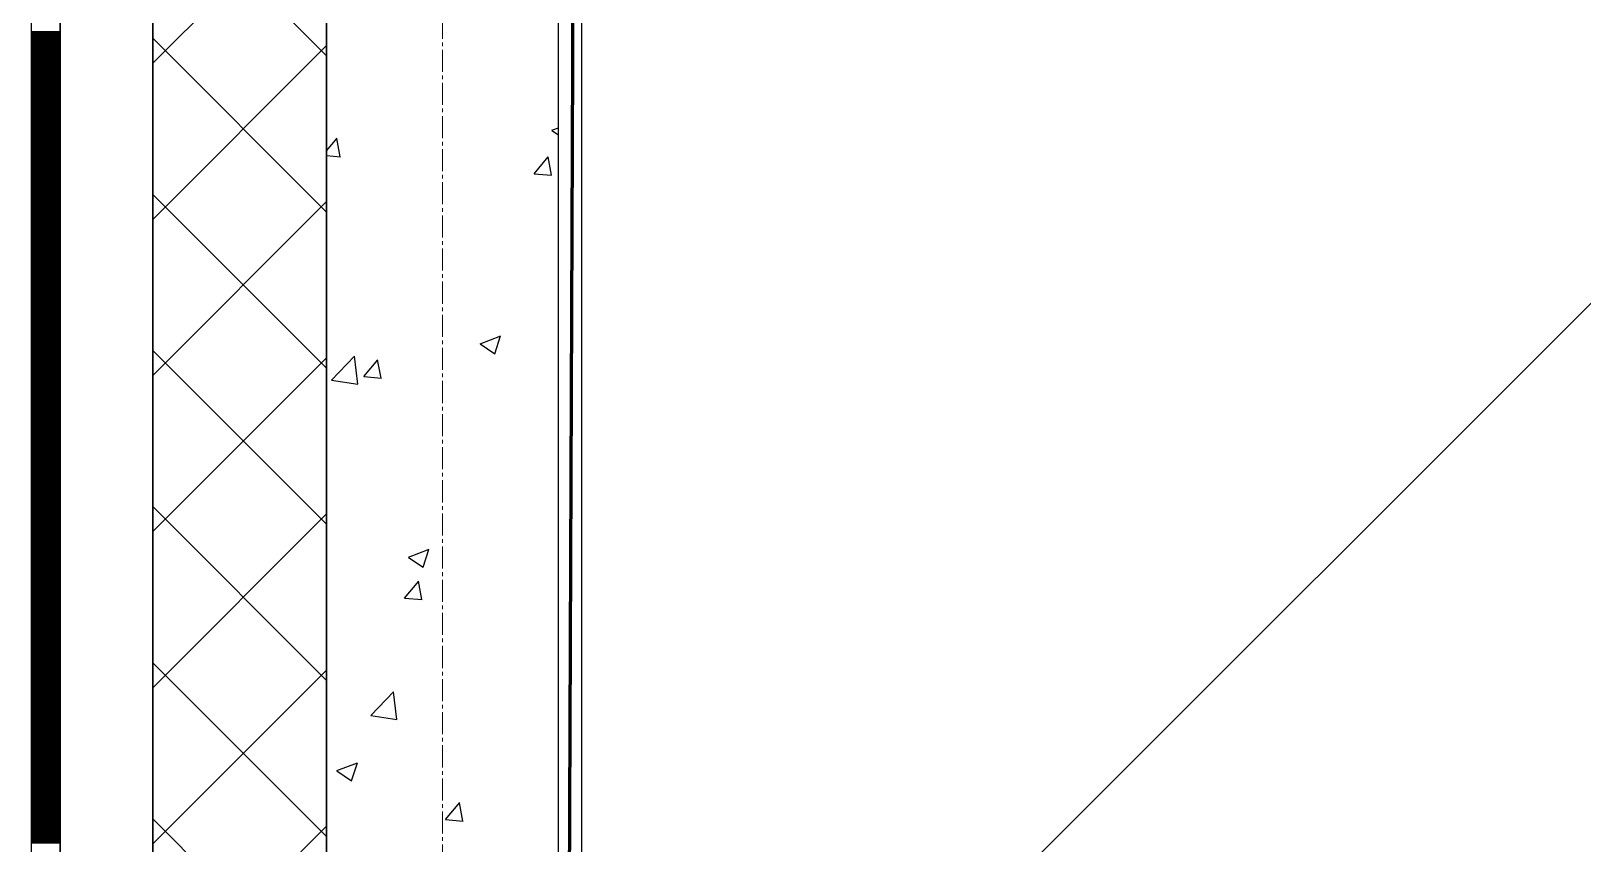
# Model space of a CAD drawing. Header units: millimetres. Extents: x 538266 to 1167394, y 114608 to 637157.
# Drawn here: x 1046079 to 1047417, y 520266 to 520967 of the extents above; entities that cross this region are included whole.
import ezdxf

# ---------------------------------------------------------------- set-up
doc = ezdxf.new("R2010")
doc.units = ezdxf.units.MM
doc.linetypes.add('CENTER2', pattern=[28.575, 19.05, -3.175, 3.175, -3.175])
doc.linetypes.add('DASHED', pattern=[19.05, 12.7, -6.35])
for name, color, linetype, lineweight in [('0) шт стен 3 эт', 150, 'Continuous', 60), ('АР_Стены ПЕНОблок', 52, 'Continuous', 20), ('АР_Тонкая', 254, 'Continuous', 5), ('АР_Утеплитель', 31, 'Continuous', 0), ('АР_Штриховка', 8, 'Continuous', 0)]:
    doc.layers.add(name, color=color, linetype=linetype, lineweight=lineweight)
doc.layers.add('АР_Делит', color=120, linetype='Continuous', lineweight=0, plot=False)
doc.layers.add('РД_Оси_100', color=7, linetype='Continuous', lineweight=0, true_color=0x525252)
doc.layers.add('ФВ-5', color=7, linetype='Continuous')

# ---------------------------------------------------------------- blocks, each defined once
blk = doc.blocks.new('СОШ_2200_АР_ОСИ_М100_28.05.24')
at = {"layer": 'АР_Делит', "color": 251, "linetype": 'DASHED', "true_color": 0x636466}
blk.add_lwpolyline([(114955, 135155), (114955, -355), (93595.036, -355), (93595.036, 13855), (94145, 13855), (94145, 68320), (66055, 68320), (66055, 13857.73), (83455, 13857.73), (83455, -355), (45245, -355), (45245, 13145), (44695, 13145), (44695, 26755), (45245, 26755), (45245, 68320), (20455, 68320), (20455, 26755), (27955, 26755), (27955, 13145), (-355, 13145), (-355, 100855)], dxfattribs=at)
at = {"layer": 'РД_Оси_100', "color": 251, "linetype": 'CENTER2', "true_color": 0x636466}
blk.add_line((0, -6155), (0, 139938.679), dxfattribs=at)
blk = doc.blocks.new('3_этаж1')
at = {"layer": 'АР_Стены ПЕНОблок', "color": 18, "linetype": 'Continuous', "lineweight": 25, "true_color": 0x000000}
for p, q in [((684283.6, 587568.7), (684283.6, 511368.7)), ((684483.6, 511368.7), (684483.6, 587568.7))]:
    blk.add_line(p, q, dxfattribs=at)
at = {"layer": 'АР_Тонкая', "color": 18, "linetype": 'Continuous', "lineweight": 25, "true_color": 0x000000}
for p, q in [((684028.6, 587568.7), (684028.6, 511368.7)), ((684053.6, 587568.7), (684053.6, 511368.7)), ((684053.6, 511368.7), (684053.6, 587568.7)), ((684133.6, 511368.7), (684133.6, 587568.7))]:
    blk.add_line(p, q, dxfattribs=at)
at = {"layer": 'АР_Утеплитель', "color": 18, "linetype": 'Continuous', "lineweight": 25, "true_color": 0x000000}
for p, q in [((684133.6, 587568.7), (684133.6, 511368.7)), ((684283.6, 511368.7), (684283.6, 587568.7))]:
    blk.add_line(p, q, dxfattribs=at)
at = {"layer": 'АР_Штриховка', "color": 18, "linetype": 'Continuous', "lineweight": 25, "true_color": 0x000000}
for p, q in [((684283.6, 520945.5), (684133.6, 521095.5)), ((684133.6, 520939.2), (684283.6, 521089.2)), ((684028.6, 520966.5), (684053.6, 520966.5)), ((684028.6, 520965.5), (684053.6, 520965.5)), ((684028.6, 520964.5), (684053.6, 520964.5)), ((684028.6, 520963.5), (684053.6, 520963.5)), ((684028.6, 520962.5), (684053.6, 520962.5)), ((684028.6, 520961.5), (684053.6, 520961.5)), ((684028.6, 520960.5), (684053.6, 520960.5)), ((684283.6, 520810.8), (684133.6, 520960.8)), ((684028.6, 520959.5), (684053.6, 520959.5)), ((684028.6, 520958.5), (684053.6, 520958.5)), ((684028.6, 520957.5), (684053.6, 520957.5)), ((684028.6, 520956.5), (684053.6, 520956.5)), ((684028.6, 520955.5), (684053.6, 520955.5)), ((684028.6, 520954.5), (684053.6, 520954.5)), ((684028.6, 520953.5), (684053.6, 520953.5)), ((684028.6, 520952.5), (684053.6, 520952.5)), ((684028.6, 520951.5), (684053.6, 520951.5)), ((684028.6, 520950.5), (684053.6, 520950.5)), ((684028.6, 520949.5), (684053.6, 520949.5)), ((684028.6, 520948.5), (684053.6, 520948.5)), ((684028.6, 520947.5), (684053.6, 520947.5)), ((684133.6, 520804.5), (684283.6, 520954.5)), ((684028.6, 520946.5), (684053.6, 520946.5)), ((684028.6, 520945.5), (684053.6, 520945.5)), ((684028.6, 520944.5), (684053.6, 520944.5)), ((684028.6, 520943.5), (684053.6, 520943.5)), ((684028.6, 520942.5), (684053.6, 520942.5)), ((684028.6, 520941.5), (684053.6, 520941.5)), ((684028.6, 520940.5), (684053.6, 520940.5)), ((684028.6, 520939.5), (684053.6, 520939.5)), ((684028.6, 520938.5), (684053.6, 520938.5)), ((684028.6, 520937.5), (684053.6, 520937.5)), ((684028.6, 520936.5), (684053.6, 520936.5)), ((684028.6, 520935.5), (684053.6, 520935.5)), ((684028.6, 520934.5), (684053.6, 520934.5)), ((684028.6, 520933.5), (684053.6, 520933.5)), ((684028.6, 520932.5), (684053.6, 520932.5)), ((684028.6, 520931.5), (684053.6, 520931.5)), ((684028.6, 520930.5), (684053.6, 520930.5)), ((684028.6, 520929.5), (684053.6, 520929.5)), ((684028.6, 520928.5), (684053.6, 520928.5)), ((684028.6, 520927.5), (684053.6, 520927.5)), ((684028.6, 520926.5), (684053.6, 520926.5)), ((684028.6, 520925.5), (684053.6, 520925.5)), ((684028.6, 520924.5), (684053.6, 520924.5)), ((684028.6, 520923.5), (684053.6, 520923.5)), ((684028.6, 520922.5), (684053.6, 520922.5)), ((684028.6, 520921.5), (684053.6, 520921.5)), ((684028.6, 520920.5), (684053.6, 520920.5)), ((684028.6, 520919.5), (684053.6, 520919.5)), ((684028.6, 520918.5), (684053.6, 520918.5)), ((684028.6, 520917.5), (684053.6, 520917.5)), ((684028.6, 520916.5), (684053.6, 520916.5)), ((684028.6, 520915.5), (684053.6, 520915.5)), ((684028.6, 520914.5), (684053.6, 520914.5)), ((684028.6, 520913.5), (684053.6, 520913.5)), ((684028.6, 520912.5), (684053.6, 520912.5)), ((684028.6, 520911.5), (684053.6, 520911.5)), ((684028.6, 520910.5), (684053.6, 520910.5)), ((684028.6, 520909.5), (684053.6, 520909.5)), ((684028.6, 520908.5), (684053.6, 520908.5)), ((684028.6, 520907.5), (684053.6, 520907.5)), ((684028.6, 520906.5), (684053.6, 520906.5)), ((684028.6, 520905.5), (684053.6, 520905.5)), ((684028.6, 520904.5), (684053.6, 520904.5)), ((684028.6, 520903.5), (684053.6, 520903.5)), ((684028.6, 520902.5), (684053.6, 520902.5)), ((684028.6, 520901.5), (684053.6, 520901.5)), ((684028.6, 520900.5), (684053.6, 520900.5)), ((684028.6, 520899.5), (684053.6, 520899.5)), ((684028.6, 520898.5), (684053.6, 520898.5)), ((684028.6, 520897.5), (684053.6, 520897.5)), ((684028.6, 520896.5), (684053.6, 520896.5)), ((684028.6, 520895.5), (684053.6, 520895.5)), ((684028.6, 520894.5), (684053.6, 520894.5)), ((684028.6, 520893.5), (684053.6, 520893.5)), ((684028.6, 520892.5), (684053.6, 520892.5)), ((684028.6, 520891.5), (684053.6, 520891.5)), ((684028.6, 520890.5), (684053.6, 520890.5)), ((684028.6, 520889.5), (684053.6, 520889.5)), ((684028.6, 520888.5), (684053.6, 520888.5)), ((684028.6, 520887.5), (684053.6, 520887.5)), ((684028.6, 520886.5), (684053.6, 520886.5)), ((684028.6, 520885.5), (684053.6, 520885.5)), ((684028.6, 520884.5), (684053.6, 520884.5)), ((684028.6, 520883.5), (684053.6, 520883.5)), ((684028.6, 520882.5), (684053.6, 520882.5)), ((684028.6, 520881.5), (684053.6, 520881.5)), ((684028.6, 520880.5), (684053.6, 520880.5)), ((684477.8, 520881.4), (684483.6, 520883.6)), ((684477.8, 520881.3), (684483.6, 520877.3)), ((684028.6, 520879.5), (684053.6, 520879.5)), ((684028.6, 520878.5), (684053.6, 520878.5)), ((684028.6, 520877.5), (684053.6, 520877.5)), ((684028.6, 520876.5), (684053.6, 520876.5)), ((684028.6, 520875.5), (684053.6, 520875.5)), ((684028.6, 520874.5), (684053.6, 520874.5)), ((684028.6, 520873.5), (684053.6, 520873.5)), ((684028.6, 520872.5), (684053.6, 520872.5)), ((684028.6, 520871.5), (684053.6, 520871.5)), ((684028.6, 520870.5), (684053.6, 520870.5)), ((684028.6, 520869.5), (684053.6, 520869.5)), ((684028.6, 520868.5), (684053.6, 520868.5)), ((684028.6, 520867.5), (684053.6, 520867.5)), ((684028.6, 520866.5), (684053.6, 520866.5)), ((684283.6, 520863.7), (684292.6, 520874.5)), ((684295.3, 520858.5), (684292.4, 520874.4)), ((684028.6, 520865.5), (684053.6, 520865.5)), ((684028.6, 520864.5), (684053.6, 520864.5)), ((684028.6, 520863.5), (684053.6, 520863.5)), ((684028.6, 520862.5), (684053.6, 520862.5)), ((684028.6, 520861.5), (684053.6, 520861.5)), ((684028.6, 520860.5), (684053.6, 520860.5)), ((684028.6, 520859.5), (684053.6, 520859.5)), ((684028.6, 520858.5), (684053.6, 520858.5)), ((684028.6, 520857.5), (684053.6, 520857.5)), ((684028.6, 520856.5), (684053.6, 520856.5)), ((684028.6, 520855.5), (684053.6, 520855.5)), ((684028.6, 520854.5), (684053.6, 520854.5)), ((684028.6, 520853.5), (684053.6, 520853.5)), ((684283.6, 520859.6), (684295.6, 520858.5)), ((684462.6, 520843.9), (684474.8, 520858.5)), ((684477.5, 520842.5), (684474.6, 520858.5)), ((684028.6, 520852.5), (684053.6, 520852.5)), ((684028.6, 520851.5), (684053.6, 520851.5)), ((684028.6, 520850.5), (684053.6, 520850.5)), ((684028.6, 520849.5), (684053.6, 520849.5)), ((684028.6, 520848.5), (684053.6, 520848.5)), ((684028.6, 520847.5), (684053.6, 520847.5)), ((684028.6, 520846.5), (684053.6, 520846.5)), ((684028.6, 520845.5), (684053.6, 520845.5)), ((684028.6, 520844.5), (684053.6, 520844.5)), ((684028.6, 520843.5), (684053.6, 520843.5)), ((684028.6, 520842.5), (684053.6, 520842.5)), ((684028.6, 520841.5), (684053.6, 520841.5)), ((684028.6, 520840.5), (684053.6, 520840.5)), ((684462.6, 520843.9), (684477.7, 520842.6)), ((684028.6, 520839.5), (684053.6, 520839.5)), ((684028.6, 520838.5), (684053.6, 520838.5)), ((684028.6, 520837.5), (684053.6, 520837.5)), ((684028.6, 520836.5), (684053.6, 520836.5)), ((684028.6, 520835.5), (684053.6, 520835.5)), ((684028.6, 520834.5), (684053.6, 520834.5)), ((684028.6, 520833.5), (684053.6, 520833.5)), ((684028.6, 520832.5), (684053.6, 520832.5)), ((684028.6, 520831.5), (684053.6, 520831.5)), ((684028.6, 520830.5), (684053.6, 520830.5)), ((684028.6, 520829.5), (684053.6, 520829.5)), ((684028.6, 520828.5), (684053.6, 520828.5)), ((684028.6, 520827.5), (684053.6, 520827.5)), ((684028.6, 520826.5), (684053.6, 520826.5)), ((684028.6, 520825.5), (684053.6, 520825.5)), ((684028.6, 520824.5), (684053.6, 520824.5)), ((684028.6, 520823.5), (684053.6, 520823.5)), ((684028.6, 520822.5), (684053.6, 520822.5)), ((684028.6, 520821.5), (684053.6, 520821.5)), ((684028.6, 520820.5), (684053.6, 520820.5)), ((684028.6, 520819.5), (684053.6, 520819.5)), ((684028.6, 520818.5), (684053.6, 520818.5)), ((684028.6, 520817.5), (684053.6, 520817.5)), ((684028.6, 520816.5), (684053.6, 520816.5)), ((684028.6, 520815.5), (684053.6, 520815.5)), ((684028.6, 520814.5), (684053.6, 520814.5)), ((684028.6, 520813.5), (684053.6, 520813.5)), ((684283.6, 520676.1), (684133.6, 520826.1)), ((684133.6, 520669.8), (684283.6, 520819.8)), ((684028.6, 520812.5), (684053.6, 520812.5)), ((684028.6, 520811.5), (684053.6, 520811.5)), ((684028.6, 520810.5), (684053.6, 520810.5)), ((684028.6, 520809.5), (684053.6, 520809.5)), ((684028.6, 520808.5), (684053.6, 520808.5)), ((684028.6, 520807.5), (684053.6, 520807.5)), ((684028.6, 520806.5), (684053.6, 520806.5)), ((684028.6, 520805.5), (684053.6, 520805.5)), ((684028.6, 520804.5), (684053.6, 520804.5)), ((684028.6, 520803.5), (684053.6, 520803.5)), ((684028.6, 520802.5), (684053.6, 520802.5)), ((684028.6, 520801.5), (684053.6, 520801.5)), ((684028.6, 520800.5), (684053.6, 520800.5)), ((684028.6, 520799.5), (684053.6, 520799.5)), ((684028.6, 520798.5), (684053.6, 520798.5)), ((684028.6, 520797.5), (684053.6, 520797.5)), ((684028.6, 520796.5), (684053.6, 520796.5)), ((684028.6, 520795.5), (684053.6, 520795.5)), ((684028.6, 520794.5), (684053.6, 520794.5)), ((684028.6, 520793.5), (684053.6, 520793.5)), ((684028.6, 520792.5), (684053.6, 520792.5)), ((684028.6, 520791.5), (684053.6, 520791.5)), ((684028.6, 520790.5), (684053.6, 520790.5)), ((684028.6, 520789.5), (684053.6, 520789.5)), ((684028.6, 520788.5), (684053.6, 520788.5)), ((684028.6, 520787.5), (684053.6, 520787.5)), ((684028.6, 520786.5), (684053.6, 520786.5)), ((684028.6, 520785.5), (684053.6, 520785.5)), ((684028.6, 520784.5), (684053.6, 520784.5)), ((684028.6, 520783.5), (684053.6, 520783.5)), ((684028.6, 520782.5), (684053.6, 520782.5)), ((684028.6, 520781.5), (684053.6, 520781.5)), ((684028.6, 520780.5), (684053.6, 520780.5)), ((684028.6, 520779.5), (684053.6, 520779.5)), ((684028.6, 520778.5), (684053.6, 520778.5)), ((684028.6, 520777.5), (684053.6, 520777.5)), ((684028.6, 520776.5), (684053.6, 520776.5)), ((684028.6, 520775.5), (684053.6, 520775.5)), ((684028.6, 520774.5), (684053.6, 520774.5)), ((684028.6, 520773.5), (684053.6, 520773.5)), ((684028.6, 520772.5), (684053.6, 520772.5)), ((684028.6, 520771.5), (684053.6, 520771.5)), ((684028.6, 520770.5), (684053.6, 520770.5)), ((684028.6, 520769.5), (684053.6, 520769.5)), ((684028.6, 520768.5), (684053.6, 520768.5)), ((684028.6, 520767.5), (684053.6, 520767.5)), ((684028.6, 520766.5), (684053.6, 520766.5)), ((684028.6, 520765.5), (684053.6, 520765.5)), ((684028.6, 520764.5), (684053.6, 520764.5)), ((684028.6, 520763.5), (684053.6, 520763.5)), ((684028.6, 520762.5), (684053.6, 520762.5)), ((684028.6, 520761.5), (684053.6, 520761.5)), ((684028.6, 520760.5), (684053.6, 520760.5)), ((684028.6, 520759.5), (684053.6, 520759.5)), ((684028.6, 520758.5), (684053.6, 520758.5)), ((684028.6, 520757.5), (684053.6, 520757.5)), ((684028.6, 520756.5), (684053.6, 520756.5)), ((684028.6, 520755.5), (684053.6, 520755.5)), ((684028.6, 520754.5), (684053.6, 520754.5)), ((684028.6, 520753.5), (684053.6, 520753.5)), ((684028.6, 520752.5), (684053.6, 520752.5)), ((684028.6, 520751.5), (684053.6, 520751.5)), ((684028.6, 520750.5), (684053.6, 520750.5)), ((684028.6, 520749.5), (684053.6, 520749.5)), ((684028.6, 520748.5), (684053.6, 520748.5)), ((684028.6, 520747.5), (684053.6, 520747.5)), ((684028.6, 520746.5), (684053.6, 520746.5)), ((684028.6, 520745.5), (684053.6, 520745.5)), ((684028.6, 520744.5), (684053.6, 520744.5)), ((684028.6, 520743.5), (684053.6, 520743.5)), ((684028.6, 520742.5), (684053.6, 520742.5)), ((684028.6, 520741.5), (684053.6, 520741.5)), ((684028.6, 520740.5), (684053.6, 520740.5)), ((684028.6, 520739.5), (684053.6, 520739.5)), ((684028.6, 520738.5), (684053.6, 520738.5)), ((684028.6, 520737.5), (684053.6, 520737.5)), ((684028.6, 520736.5), (684053.6, 520736.5)), ((684028.6, 520735.5), (684053.6, 520735.5)), ((684028.6, 520734.5), (684053.6, 520734.5)), ((684028.6, 520733.5), (684053.6, 520733.5)), ((684028.6, 520732.5), (684053.6, 520732.5)), ((684028.6, 520731.5), (684053.6, 520731.5)), ((684028.6, 520730.5), (684053.6, 520730.5)), ((684028.6, 520729.5), (684053.6, 520729.5)), ((684028.6, 520728.5), (684053.6, 520728.5)), ((684028.6, 520727.5), (684053.6, 520727.5)), ((684028.6, 520726.5), (684053.6, 520726.5)), ((684028.6, 520725.5), (684053.6, 520725.5)), ((684028.6, 520724.5), (684053.6, 520724.5)), ((684028.6, 520723.5), (684053.6, 520723.5)), ((684028.6, 520722.5), (684053.6, 520722.5)), ((684028.6, 520721.5), (684053.6, 520721.5)), ((684028.6, 520720.5), (684053.6, 520720.5)), ((684028.6, 520719.5), (684053.6, 520719.5)), ((684028.6, 520718.5), (684053.6, 520718.5)), ((684028.6, 520717.5), (684053.6, 520717.5)), ((684028.6, 520716.5), (684053.6, 520716.5)), ((684028.6, 520715.5), (684053.6, 520715.5)), ((684028.6, 520714.5), (684053.6, 520714.5)), ((684028.6, 520713.5), (684053.6, 520713.5)), ((684028.6, 520712.5), (684053.6, 520712.5)), ((684028.6, 520711.5), (684053.6, 520711.5)), ((684028.6, 520710.5), (684053.6, 520710.5)), ((684028.6, 520709.5), (684053.6, 520709.5)), ((684028.6, 520708.5), (684053.6, 520708.5)), ((684028.6, 520707.5), (684053.6, 520707.5)), ((684028.6, 520706.5), (684053.6, 520706.5)), ((684028.6, 520705.5), (684053.6, 520705.5)), ((684028.6, 520704.5), (684053.6, 520704.5)), ((684028.6, 520703.5), (684053.6, 520703.5)), ((684028.6, 520702.5), (684053.6, 520702.5)), ((684028.6, 520701.5), (684053.6, 520701.5)), ((684028.6, 520700.5), (684053.6, 520700.5)), ((684028.6, 520699.5), (684053.6, 520699.5)), ((684028.6, 520698.5), (684053.6, 520698.5)), ((684028.6, 520697.5), (684053.6, 520697.5)), ((684028.6, 520696.5), (684053.6, 520696.5)), ((684028.6, 520695.5), (684053.6, 520695.5)), ((684028.6, 520694.5), (684053.6, 520694.5)), ((684028.6, 520693.5), (684053.6, 520693.5)), ((684028.6, 520692.5), (684053.6, 520692.5)), ((684416, 520697.2), (684433.8, 520704.1)), ((684416, 520697.1), (684428.6, 520688.5)), ((684428.6, 520688.5), (684433.7, 520703.9)), ((684028.6, 520691.5), (684053.6, 520691.5)), ((684028.6, 520690.5), (684053.6, 520690.5)), ((684028.6, 520689.5), (684053.6, 520689.5)), ((684028.6, 520688.5), (684053.6, 520688.5)), ((684028.6, 520687.5), (684053.6, 520687.5)), ((684028.6, 520686.5), (684053.6, 520686.5)), ((684028.6, 520685.5), (684053.6, 520685.5)), ((684028.6, 520684.5), (684053.6, 520684.5)), ((684028.6, 520683.5), (684053.6, 520683.5)), ((684028.6, 520682.5), (684053.6, 520682.5)), ((684028.6, 520681.5), (684053.6, 520681.5)), ((684028.6, 520680.5), (684053.6, 520680.5)), ((684028.6, 520679.5), (684053.6, 520679.5)), ((684283.6, 520541.4), (684133.6, 520691.4)), ((684133.6, 520535.1), (684283.6, 520685.1)), ((684287.9, 520665.8), (684307.7, 520686.5)), ((684310.5, 520662.3), (684307.7, 520686.5)), ((684315.6, 520668.8), (684327.9, 520683.4)), ((684330.6, 520667.4), (684327.6, 520683.4)), ((684028.6, 520678.5), (684053.6, 520678.5)), ((684028.6, 520677.5), (684053.6, 520677.5)), ((684028.6, 520676.5), (684053.6, 520676.5)), ((684028.6, 520675.5), (684053.6, 520675.5)), ((684028.6, 520674.5), (684053.6, 520674.5)), ((684028.6, 520673.5), (684053.6, 520673.5)), ((684028.6, 520672.5), (684053.6, 520672.5)), ((684028.6, 520671.5), (684053.6, 520671.5)), ((684028.6, 520670.5), (684053.6, 520670.5)), ((684028.6, 520669.5), (684053.6, 520669.5)), ((684028.6, 520668.5), (684053.6, 520668.5)), ((684028.6, 520667.5), (684053.6, 520667.5)), ((684028.6, 520666.5), (684053.6, 520666.5)), ((684028.6, 520665.5), (684053.6, 520665.5)), ((684287.9, 520665.9), (684310.5, 520662.4)), ((684315.6, 520668.8), (684330.8, 520667.5)), ((684028.6, 520664.5), (684053.6, 520664.5)), ((684028.6, 520663.5), (684053.6, 520663.5)), ((684028.6, 520662.5), (684053.6, 520662.5)), ((684028.6, 520661.5), (684053.6, 520661.5)), ((684028.6, 520660.5), (684053.6, 520660.5)), ((684028.6, 520659.5), (684053.6, 520659.5)), ((684028.6, 520658.5), (684053.6, 520658.5)), ((684028.6, 520657.5), (684053.6, 520657.5)), ((684028.6, 520656.5), (684053.6, 520656.5)), ((684028.6, 520655.5), (684053.6, 520655.5)), ((684028.6, 520654.5), (684053.6, 520654.5)), ((684028.6, 520653.5), (684053.6, 520653.5)), ((684028.6, 520652.5), (684053.6, 520652.5)), ((684028.6, 520651.5), (684053.6, 520651.5)), ((684028.6, 520650.5), (684053.6, 520650.5)), ((684028.6, 520649.5), (684053.6, 520649.5)), ((684028.6, 520648.5), (684053.6, 520648.5)), ((684028.6, 520647.5), (684053.6, 520647.5)), ((684028.6, 520646.5), (684053.6, 520646.5)), ((684028.6, 520645.5), (684053.6, 520645.5)), ((684028.6, 520644.5), (684053.6, 520644.5)), ((684028.6, 520643.5), (684053.6, 520643.5)), ((684028.6, 520642.5), (684053.6, 520642.5)), ((684028.6, 520641.5), (684053.6, 520641.5)), ((684028.6, 520640.5), (684053.6, 520640.5)), ((684028.6, 520639.5), (684053.6, 520639.5)), ((684028.6, 520638.5), (684053.6, 520638.5)), ((684028.6, 520637.5), (684053.6, 520637.5)), ((684028.6, 520636.5), (684053.6, 520636.5)), ((684028.6, 520635.5), (684053.6, 520635.5)), ((684028.6, 520634.5), (684053.6, 520634.5)), ((684028.6, 520633.5), (684053.6, 520633.5)), ((684028.6, 520632.5), (684053.6, 520632.5)), ((684028.6, 520631.5), (684053.6, 520631.5)), ((684028.6, 520630.5), (684053.6, 520630.5)), ((684028.6, 520629.5), (684053.6, 520629.5)), ((684028.6, 520628.5), (684053.6, 520628.5)), ((684028.6, 520627.5), (684053.6, 520627.5)), ((684028.6, 520626.5), (684053.6, 520626.5)), ((684028.6, 520625.5), (684053.6, 520625.5)), ((684028.6, 520624.5), (684053.6, 520624.5)), ((684028.6, 520623.5), (684053.6, 520623.5)), ((684028.6, 520622.5), (684053.6, 520622.5)), ((684028.6, 520621.5), (684053.6, 520621.5)), ((684028.6, 520620.5), (684053.6, 520620.5)), ((684028.6, 520619.5), (684053.6, 520619.5)), ((684028.6, 520618.5), (684053.6, 520618.5)), ((684028.6, 520617.5), (684053.6, 520617.5)), ((684028.6, 520616.5), (684053.6, 520616.5)), ((684028.6, 520615.5), (684053.6, 520615.5)), ((684028.6, 520614.5), (684053.6, 520614.5)), ((684028.6, 520613.5), (684053.6, 520613.5)), ((684028.6, 520612.5), (684053.6, 520612.5)), ((684028.6, 520611.5), (684053.6, 520611.5)), ((684028.6, 520610.5), (684053.6, 520610.5)), ((684028.6, 520609.5), (684053.6, 520609.5)), ((684028.6, 520608.5), (684053.6, 520608.5)), ((684028.6, 520607.5), (684053.6, 520607.5)), ((684028.6, 520606.5), (684053.6, 520606.5)), ((684028.6, 520605.5), (684053.6, 520605.5)), ((684028.6, 520604.5), (684053.6, 520604.5)), ((684028.6, 520603.5), (684053.6, 520603.5)), ((684028.6, 520602.5), (684053.6, 520602.5)), ((684028.6, 520601.5), (684053.6, 520601.5)), ((684028.6, 520600.5), (684053.6, 520600.5)), ((684028.6, 520599.5), (684053.6, 520599.5)), ((684028.6, 520598.5), (684053.6, 520598.5)), ((684028.6, 520597.5), (684053.6, 520597.5)), ((684028.6, 520596.5), (684053.6, 520596.5)), ((684028.6, 520595.5), (684053.6, 520595.5)), ((684028.6, 520594.5), (684053.6, 520594.5)), ((684028.6, 520593.5), (684053.6, 520593.5)), ((684028.6, 520592.5), (684053.6, 520592.5)), ((684028.6, 520591.5), (684053.6, 520591.5)), ((684028.6, 520590.5), (684053.6, 520590.5)), ((684028.6, 520589.5), (684053.6, 520589.5)), ((684028.6, 520588.5), (684053.6, 520588.5)), ((684028.6, 520587.5), (684053.6, 520587.5)), ((684028.6, 520586.5), (684053.6, 520586.5)), ((684028.6, 520585.5), (684053.6, 520585.5)), ((684028.6, 520584.5), (684053.6, 520584.5)), ((684028.6, 520583.5), (684053.6, 520583.5)), ((684028.6, 520582.5), (684053.6, 520582.5)), ((684028.6, 520581.5), (684053.6, 520581.5)), ((684028.6, 520580.5), (684053.6, 520580.5)), ((684028.6, 520579.5), (684053.6, 520579.5)), ((684028.6, 520578.5), (684053.6, 520578.5)), ((684028.6, 520577.5), (684053.6, 520577.5)), ((684028.6, 520576.5), (684053.6, 520576.5)), ((684028.6, 520575.5), (684053.6, 520575.5)), ((684028.6, 520574.5), (684053.6, 520574.5)), ((684028.6, 520573.5), (684053.6, 520573.5)), ((684028.6, 520572.5), (684053.6, 520572.5)), ((684028.6, 520571.5), (684053.6, 520571.5)), ((684028.6, 520570.5), (684053.6, 520570.5)), ((684028.6, 520569.5), (684053.6, 520569.5)), ((684028.6, 520568.5), (684053.6, 520568.5)), ((684028.6, 520567.5), (684053.6, 520567.5)), ((684028.6, 520566.5), (684053.6, 520566.5)), ((684028.6, 520565.5), (684053.6, 520565.5)), ((684028.6, 520564.5), (684053.6, 520564.5)), ((684028.6, 520563.5), (684053.6, 520563.5)), ((684028.6, 520562.5), (684053.6, 520562.5)), ((684028.6, 520561.5), (684053.6, 520561.5)), ((684028.6, 520560.5), (684053.6, 520560.5)), ((684028.6, 520559.5), (684053.6, 520559.5)), ((684028.6, 520558.5), (684053.6, 520558.5)), ((684028.6, 520557.5), (684053.6, 520557.5)), ((684028.6, 520556.5), (684053.6, 520556.5)), ((684028.6, 520555.5), (684053.6, 520555.5)), ((684028.6, 520554.5), (684053.6, 520554.5)), ((684028.6, 520553.5), (684053.6, 520553.5)), ((684028.6, 520552.5), (684053.6, 520552.5)), ((684028.6, 520551.5), (684053.6, 520551.5)), ((684028.6, 520550.5), (684053.6, 520550.5)), ((684028.6, 520549.5), (684053.6, 520549.5)), ((684028.6, 520548.5), (684053.6, 520548.5)), ((684028.6, 520547.5), (684053.6, 520547.5)), ((684028.6, 520546.5), (684053.6, 520546.5)), ((684028.6, 520545.5), (684053.6, 520545.5)), ((684283.6, 520406.7), (684133.6, 520556.7)), ((684133.6, 520400.4), (684283.6, 520550.4)), ((684028.6, 520544.5), (684053.6, 520544.5)), ((684028.6, 520543.5), (684053.6, 520543.5)), ((684028.6, 520542.5), (684053.6, 520542.5)), ((684028.6, 520541.5), (684053.6, 520541.5)), ((684028.6, 520540.5), (684053.6, 520540.5)), ((684028.6, 520539.5), (684053.6, 520539.5)), ((684028.6, 520538.5), (684053.6, 520538.5)), ((684028.6, 520537.5), (684053.6, 520537.5)), ((684028.6, 520536.5), (684053.6, 520536.5)), ((684028.6, 520535.5), (684053.6, 520535.5)), ((684028.6, 520534.5), (684053.6, 520534.5)), ((684028.6, 520533.5), (684053.6, 520533.5)), ((684028.6, 520532.5), (684053.6, 520532.5)), ((684028.6, 520531.5), (684053.6, 520531.5)), ((684028.6, 520530.5), (684053.6, 520530.5)), ((684028.6, 520529.5), (684053.6, 520529.5)), ((684028.6, 520528.5), (684053.6, 520528.5)), ((684028.6, 520527.5), (684053.6, 520527.5)), ((684028.6, 520526.5), (684053.6, 520526.5)), ((684028.6, 520525.5), (684053.6, 520525.5)), ((684028.6, 520524.5), (684053.6, 520524.5)), ((684028.6, 520523.5), (684053.6, 520523.5)), ((684028.6, 520522.5), (684053.6, 520522.5)), ((684028.6, 520521.5), (684053.6, 520521.5)), ((684028.6, 520520.5), (684053.6, 520520.5)), ((684028.6, 520519.5), (684053.6, 520519.5)), ((684028.6, 520518.5), (684053.6, 520518.5)), ((684354.2, 520513.1), (684372, 520519.9)), ((684366.8, 520504.4), (684371.9, 520519.7)), ((684028.6, 520517.5), (684053.6, 520517.5)), ((684028.6, 520516.5), (684053.6, 520516.5)), ((684028.6, 520515.5), (684053.6, 520515.5)), ((684028.6, 520514.5), (684053.6, 520514.5)), ((684028.6, 520513.5), (684053.6, 520513.5)), ((684028.6, 520512.5), (684053.6, 520512.5)), ((684028.6, 520511.5), (684053.6, 520511.5)), ((684028.6, 520510.5), (684053.6, 520510.5)), ((684028.6, 520509.5), (684053.6, 520509.5)), ((684028.6, 520508.5), (684053.6, 520508.5)), ((684028.6, 520507.5), (684053.6, 520507.5)), ((684028.6, 520506.5), (684053.6, 520506.5)), ((684028.6, 520505.5), (684053.6, 520505.5)), ((684354.2, 520512.9), (684366.8, 520504.4)), ((684028.6, 520504.5), (684053.6, 520504.5)), ((684028.6, 520503.5), (684053.6, 520503.5)), ((684028.6, 520502.5), (684053.6, 520502.5)), ((684028.6, 520501.5), (684053.6, 520501.5)), ((684028.6, 520500.5), (684053.6, 520500.5)), ((684028.6, 520499.5), (684053.6, 520499.5)), ((684028.6, 520498.5), (684053.6, 520498.5)), ((684028.6, 520497.5), (684053.6, 520497.5)), ((684028.6, 520496.5), (684053.6, 520496.5)), ((684028.6, 520495.5), (684053.6, 520495.5)), ((684028.6, 520494.5), (684053.6, 520494.5)), ((684028.6, 520493.5), (684053.6, 520493.5)), ((684028.6, 520492.5), (684053.6, 520492.5)), ((684028.6, 520491.5), (684053.6, 520491.5)), ((684350.9, 520477.8), (684363.1, 520492.3)), ((684365.8, 520476.4), (684362.9, 520492.3)), ((684028.6, 520490.5), (684053.6, 520490.5)), ((684028.6, 520489.5), (684053.6, 520489.5)), ((684028.6, 520488.5), (684053.6, 520488.5)), ((684028.6, 520487.5), (684053.6, 520487.5)), ((684028.6, 520486.5), (684053.6, 520486.5)), ((684028.6, 520485.5), (684053.6, 520485.5)), ((684028.6, 520484.5), (684053.6, 520484.5)), ((684028.6, 520483.5), (684053.6, 520483.5)), ((684028.6, 520482.5), (684053.6, 520482.5)), ((684028.6, 520481.5), (684053.6, 520481.5)), ((684028.6, 520480.5), (684053.6, 520480.5)), ((684028.6, 520479.5), (684053.6, 520479.5)), ((684028.6, 520478.5), (684053.6, 520478.5)), ((684028.6, 520477.5), (684053.6, 520477.5)), ((684028.6, 520476.5), (684053.6, 520476.5)), ((684028.6, 520475.5), (684053.6, 520475.5)), ((684028.6, 520474.5), (684053.6, 520474.5)), ((684028.6, 520473.5), (684053.6, 520473.5)), ((684028.6, 520472.5), (684053.6, 520472.5)), ((684028.6, 520471.5), (684053.6, 520471.5)), ((684028.6, 520470.5), (684053.6, 520470.5)), ((684028.6, 520469.5), (684053.6, 520469.5)), ((684028.6, 520468.5), (684053.6, 520468.5)), ((684028.6, 520467.5), (684053.6, 520467.5)), ((684028.6, 520466.5), (684053.6, 520466.5)), ((684028.6, 520465.5), (684053.6, 520465.5)), ((684350.9, 520477.7), (684366.1, 520476.4)), ((684028.6, 520464.5), (684053.6, 520464.5)), ((684028.6, 520463.5), (684053.6, 520463.5)), ((684028.6, 520462.5), (684053.6, 520462.5)), ((684028.6, 520461.5), (684053.6, 520461.5)), ((684028.6, 520460.5), (684053.6, 520460.5)), ((684028.6, 520459.5), (684053.6, 520459.5)), ((684028.6, 520458.5), (684053.6, 520458.5)), ((684028.6, 520457.5), (684053.6, 520457.5)), ((684028.6, 520456.5), (684053.6, 520456.5)), ((684028.6, 520455.5), (684053.6, 520455.5)), ((684028.6, 520454.5), (684053.6, 520454.5)), ((684028.6, 520453.5), (684053.6, 520453.5)), ((684028.6, 520452.5), (684053.6, 520452.5)), ((684028.6, 520451.5), (684053.6, 520451.5)), ((684028.6, 520450.5), (684053.6, 520450.5)), ((684028.6, 520449.5), (684053.6, 520449.5)), ((684028.6, 520448.5), (684053.6, 520448.5)), ((684028.6, 520447.5), (684053.6, 520447.5)), ((684028.6, 520446.5), (684053.6, 520446.5)), ((684028.6, 520445.5), (684053.6, 520445.5)), ((684028.6, 520444.5), (684053.6, 520444.5)), ((684028.6, 520443.5), (684053.6, 520443.5)), ((684028.6, 520442.5), (684053.6, 520442.5)), ((684028.6, 520441.5), (684053.6, 520441.5)), ((684028.6, 520440.5), (684053.6, 520440.5)), ((684028.6, 520439.5), (684053.6, 520439.5)), ((684028.6, 520438.5), (684053.6, 520438.5)), ((684028.6, 520437.5), (684053.6, 520437.5)), ((684028.6, 520436.5), (684053.6, 520436.5)), ((684028.6, 520435.5), (684053.6, 520435.5)), ((684028.6, 520434.5), (684053.6, 520434.5)), ((684028.6, 520433.5), (684053.6, 520433.5)), ((684028.6, 520432.5), (684053.6, 520432.5)), ((684028.6, 520431.5), (684053.6, 520431.5)), ((684028.6, 520430.5), (684053.6, 520430.5)), ((684028.6, 520429.5), (684053.6, 520429.5)), ((684028.6, 520428.5), (684053.6, 520428.5)), ((684028.6, 520427.5), (684053.6, 520427.5)), ((684028.6, 520426.5), (684053.6, 520426.5)), ((684028.6, 520425.5), (684053.6, 520425.5)), ((684028.6, 520424.5), (684053.6, 520424.5)), ((684028.6, 520423.5), (684053.6, 520423.5)), ((684028.6, 520422.5), (684053.6, 520422.5)), ((684028.6, 520421.5), (684053.6, 520421.5)), ((684028.6, 520420.5), (684053.6, 520420.5)), ((684028.6, 520419.5), (684053.6, 520419.5)), ((684028.6, 520418.5), (684053.6, 520418.5)), ((684028.6, 520417.5), (684053.6, 520417.5)), ((684028.6, 520416.5), (684053.6, 520416.5)), ((684028.6, 520415.5), (684053.6, 520415.5)), ((684028.6, 520414.5), (684053.6, 520414.5)), ((684028.6, 520413.5), (684053.6, 520413.5)), ((684028.6, 520412.5), (684053.6, 520412.5)), ((684028.6, 520411.5), (684053.6, 520411.5)), ((684283.6, 520272), (684133.6, 520422)), ((684133.6, 520265.7), (684283.6, 520415.7)), ((684028.6, 520410.5), (684053.6, 520410.5)), ((684028.6, 520409.5), (684053.6, 520409.5)), ((684028.6, 520408.5), (684053.6, 520408.5)), ((684028.6, 520407.5), (684053.6, 520407.5)), ((684028.6, 520406.5), (684053.6, 520406.5)), ((684028.6, 520405.5), (684053.6, 520405.5)), ((684028.6, 520404.5), (684053.6, 520404.5)), ((684028.6, 520403.5), (684053.6, 520403.5)), ((684028.6, 520402.5), (684053.6, 520402.5)), ((684028.6, 520401.5), (684053.6, 520401.5)), ((684028.6, 520400.5), (684053.6, 520400.5)), ((684028.6, 520399.5), (684053.6, 520399.5)), ((684028.6, 520398.5), (684053.6, 520398.5)), ((684028.6, 520397.5), (684053.6, 520397.5)), ((684028.6, 520396.5), (684053.6, 520396.5)), ((684028.6, 520395.5), (684053.6, 520395.5)), ((684028.6, 520394.5), (684053.6, 520394.5)), ((684028.6, 520393.5), (684053.6, 520393.5)), ((684028.6, 520392.5), (684053.6, 520392.5)), ((684028.6, 520391.5), (684053.6, 520391.5)), ((684028.6, 520390.5), (684053.6, 520390.5)), ((684028.6, 520389.5), (684053.6, 520389.5)), ((684028.6, 520388.5), (684053.6, 520388.5)), ((684028.6, 520387.5), (684053.6, 520387.5)), ((684028.6, 520386.5), (684053.6, 520386.5)), ((684028.6, 520385.5), (684053.6, 520385.5)), ((684028.6, 520384.5), (684053.6, 520384.5)), ((684321.6, 520376.4), (684341.4, 520397)), ((684344.1, 520372.9), (684341.3, 520397)), ((684028.6, 520383.5), (684053.6, 520383.5)), ((684028.6, 520382.5), (684053.6, 520382.5)), ((684028.6, 520381.5), (684053.6, 520381.5)), ((684028.6, 520380.5), (684053.6, 520380.5)), ((684028.6, 520379.5), (684053.6, 520379.5)), ((684028.6, 520378.5), (684053.6, 520378.5)), ((684028.6, 520377.5), (684053.6, 520377.5)), ((684028.6, 520376.5), (684053.6, 520376.5)), ((684028.6, 520375.5), (684053.6, 520375.5)), ((684028.6, 520374.5), (684053.6, 520374.5)), ((684028.6, 520373.5), (684053.6, 520373.5)), ((684028.6, 520372.5), (684053.6, 520372.5)), ((684028.6, 520371.5), (684053.6, 520371.5)), ((684321.6, 520376.4), (684344.1, 520372.9)), ((684028.6, 520370.5), (684053.6, 520370.5)), ((684028.6, 520369.5), (684053.6, 520369.5)), ((684028.6, 520368.5), (684053.6, 520368.5)), ((684028.6, 520367.5), (684053.6, 520367.5)), ((684028.6, 520366.5), (684053.6, 520366.5)), ((684028.6, 520365.5), (684053.6, 520365.5)), ((684028.6, 520364.5), (684053.6, 520364.5)), ((684028.6, 520363.5), (684053.6, 520363.5)), ((684028.6, 520362.5), (684053.6, 520362.5)), ((684028.6, 520361.5), (684053.6, 520361.5)), ((684028.6, 520360.5), (684053.6, 520360.5)), ((684028.6, 520359.5), (684053.6, 520359.5)), ((684028.6, 520358.5), (684053.6, 520358.5)), ((684028.6, 520357.5), (684053.6, 520357.5)), ((684028.6, 520356.5), (684053.6, 520356.5)), ((684028.6, 520355.5), (684053.6, 520355.5)), ((684028.6, 520354.5), (684053.6, 520354.5)), ((684028.6, 520353.5), (684053.6, 520353.5)), ((684028.6, 520352.5), (684053.6, 520352.5)), ((684028.6, 520351.5), (684053.6, 520351.5)), ((684028.6, 520350.5), (684053.6, 520350.5)), ((684028.6, 520349.5), (684053.6, 520349.5)), ((684028.6, 520348.5), (684053.6, 520348.5)), ((684028.6, 520347.5), (684053.6, 520347.5)), ((684028.6, 520346.5), (684053.6, 520346.5)), ((684028.6, 520345.5), (684053.6, 520345.5)), ((684028.6, 520344.5), (684053.6, 520344.5)), ((684028.6, 520343.5), (684053.6, 520343.5)), ((684028.6, 520342.5), (684053.6, 520342.5)), ((684028.6, 520341.5), (684053.6, 520341.5)), ((684028.6, 520340.5), (684053.6, 520340.5)), ((684028.6, 520339.5), (684053.6, 520339.5)), ((684028.6, 520338.5), (684053.6, 520338.5)), ((684028.6, 520337.5), (684053.6, 520337.5)), ((684028.6, 520336.5), (684053.6, 520336.5)), ((684028.6, 520335.5), (684053.6, 520335.5)), ((684028.6, 520334.5), (684053.6, 520334.5)), ((684028.6, 520333.5), (684053.6, 520333.5)), ((684028.6, 520332.5), (684053.6, 520332.5)), ((684028.6, 520331.5), (684053.6, 520331.5)), ((684292.4, 520328.9), (684310.2, 520335.7)), ((684305, 520320.2), (684310.1, 520335.5)), ((684028.6, 520330.5), (684053.6, 520330.5)), ((684028.6, 520329.5), (684053.6, 520329.5)), ((684028.6, 520328.5), (684053.6, 520328.5)), ((684028.6, 520327.5), (684053.6, 520327.5)), ((684028.6, 520326.5), (684053.6, 520326.5)), ((684028.6, 520325.5), (684053.6, 520325.5)), ((684028.6, 520324.5), (684053.6, 520324.5)), ((684028.6, 520323.5), (684053.6, 520323.5)), ((684028.6, 520322.5), (684053.6, 520322.5)), ((684028.6, 520321.5), (684053.6, 520321.5)), ((684028.6, 520320.5), (684053.6, 520320.5)), ((684028.6, 520319.5), (684053.6, 520319.5)), ((684028.6, 520318.5), (684053.6, 520318.5)), ((684028.6, 520317.5), (684053.6, 520317.5)), ((684292.3, 520328.7), (684305, 520320.2)), ((684028.6, 520316.5), (684053.6, 520316.5)), ((684028.6, 520315.5), (684053.6, 520315.5)), ((684028.6, 520314.5), (684053.6, 520314.5)), ((684028.6, 520313.5), (684053.6, 520313.5)), ((684028.6, 520312.5), (684053.6, 520312.5)), ((684028.6, 520311.5), (684053.6, 520311.5)), ((684028.6, 520310.5), (684053.6, 520310.5)), ((684028.6, 520309.5), (684053.6, 520309.5)), ((684028.6, 520308.5), (684053.6, 520308.5)), ((684028.6, 520307.5), (684053.6, 520307.5)), ((684028.6, 520306.5), (684053.6, 520306.5)), ((684028.6, 520305.5), (684053.6, 520305.5)), ((684028.6, 520304.5), (684053.6, 520304.5)), ((684028.6, 520303.5), (684053.6, 520303.5)), ((684028.6, 520302.5), (684053.6, 520302.5)), ((684028.6, 520301.5), (684053.6, 520301.5)), ((684028.6, 520300.5), (684053.6, 520300.5)), ((684028.6, 520299.5), (684053.6, 520299.5)), ((684028.6, 520298.5), (684053.6, 520298.5)), ((684028.6, 520297.5), (684053.6, 520297.5)), ((684028.6, 520296.5), (684053.6, 520296.5)), ((684028.6, 520295.5), (684053.6, 520295.5)), ((684028.6, 520294.5), (684053.6, 520294.5)), ((684028.6, 520293.5), (684053.6, 520293.5)), ((684028.6, 520292.5), (684053.6, 520292.5)), ((684028.6, 520291.5), (684053.6, 520291.5)), ((684386.1, 520286.7), (684398.4, 520301.3)), ((684401.1, 520285.3), (684398.1, 520301.2)), ((684028.6, 520290.5), (684053.6, 520290.5)), ((684028.6, 520289.5), (684053.6, 520289.5)), ((684028.6, 520288.5), (684053.6, 520288.5)), ((684028.6, 520287.5), (684053.6, 520287.5)), ((684028.6, 520286.5), (684053.6, 520286.5)), ((684028.6, 520285.5), (684053.6, 520285.5)), ((684028.6, 520284.5), (684053.6, 520284.5)), ((684028.6, 520283.5), (684053.6, 520283.5)), ((684028.6, 520282.5), (684053.6, 520282.5)), ((684028.6, 520281.5), (684053.6, 520281.5)), ((684028.6, 520280.5), (684053.6, 520280.5)), ((684028.6, 520279.5), (684053.6, 520279.5)), ((684028.6, 520278.5), (684053.6, 520278.5)), ((684028.6, 520277.5), (684053.6, 520277.5)), ((684283.6, 520137.3), (684133.6, 520287.3)), ((684133.6, 520131), (684283.6, 520281)), ((684386.1, 520286.7), (684401.3, 520285.4)), ((684028.6, 520276.5), (684053.6, 520276.5)), ((684028.6, 520275.5), (684053.6, 520275.5)), ((684028.6, 520274.5), (684053.6, 520274.5)), ((684028.6, 520273.5), (684053.6, 520273.5)), ((684028.6, 520272.5), (684053.6, 520272.5)), ((684028.6, 520271.5), (684053.6, 520271.5)), ((684028.6, 520270.5), (684053.6, 520270.5)), ((684028.6, 520269.5), (684053.6, 520269.5)), ((684028.6, 520268.5), (684053.6, 520268.5)), ((684028.6, 520267.5), (684053.6, 520267.5)), ((684028.6, 520266.5), (684053.6, 520266.5))]:
    blk.add_line(p, q, dxfattribs=at)

msp = doc.modelspace()

# ---------------------------------------------------------------- hatches: boundary and pattern name
at = {"layer": 'ФВ-5'}
h = msp.add_hatch(dxfattribs=at)
h.set_pattern_fill('ANSI31', color=3, scale=300, style=0)
h.paths.add_polyline_path([(1054123.6, 541968.7), (1046553.6, 541968.7), (1046553.6, 510388.7), (1054123.6, 510388.7)])

# ---------------------------------------------------------------- linework, layer by layer
msp.add_lwpolyline([(1054123.6, 541968.7), (1046553.6, 541968.7), (1046553.6, 510388.7), (1054123.6, 510388.7)], close=True)
at = {"layer": '0) шт стен 3 эт', "color": 2}
msp.add_lwpolyline([(1046553.6, 522868.7), (1046542.4, 520153)], dxfattribs=at)

# ---------------------------------------------------------------- block references
at = {"layer": '0) шт стен 3 эт', "color": 5, "lineweight": 25}
msp.add_blockref('3_этаж1', (362050, 0), dxfattribs=at)
at = {"layer": 'РД_Оси_100', "lineweight": 25}
msp.add_blockref('СОШ_2200_АР_ОСИ_М100_28.05.24', (1046433.6, 496768.7), dxfattribs=at)

doc.saveas('drawing.dxf')
